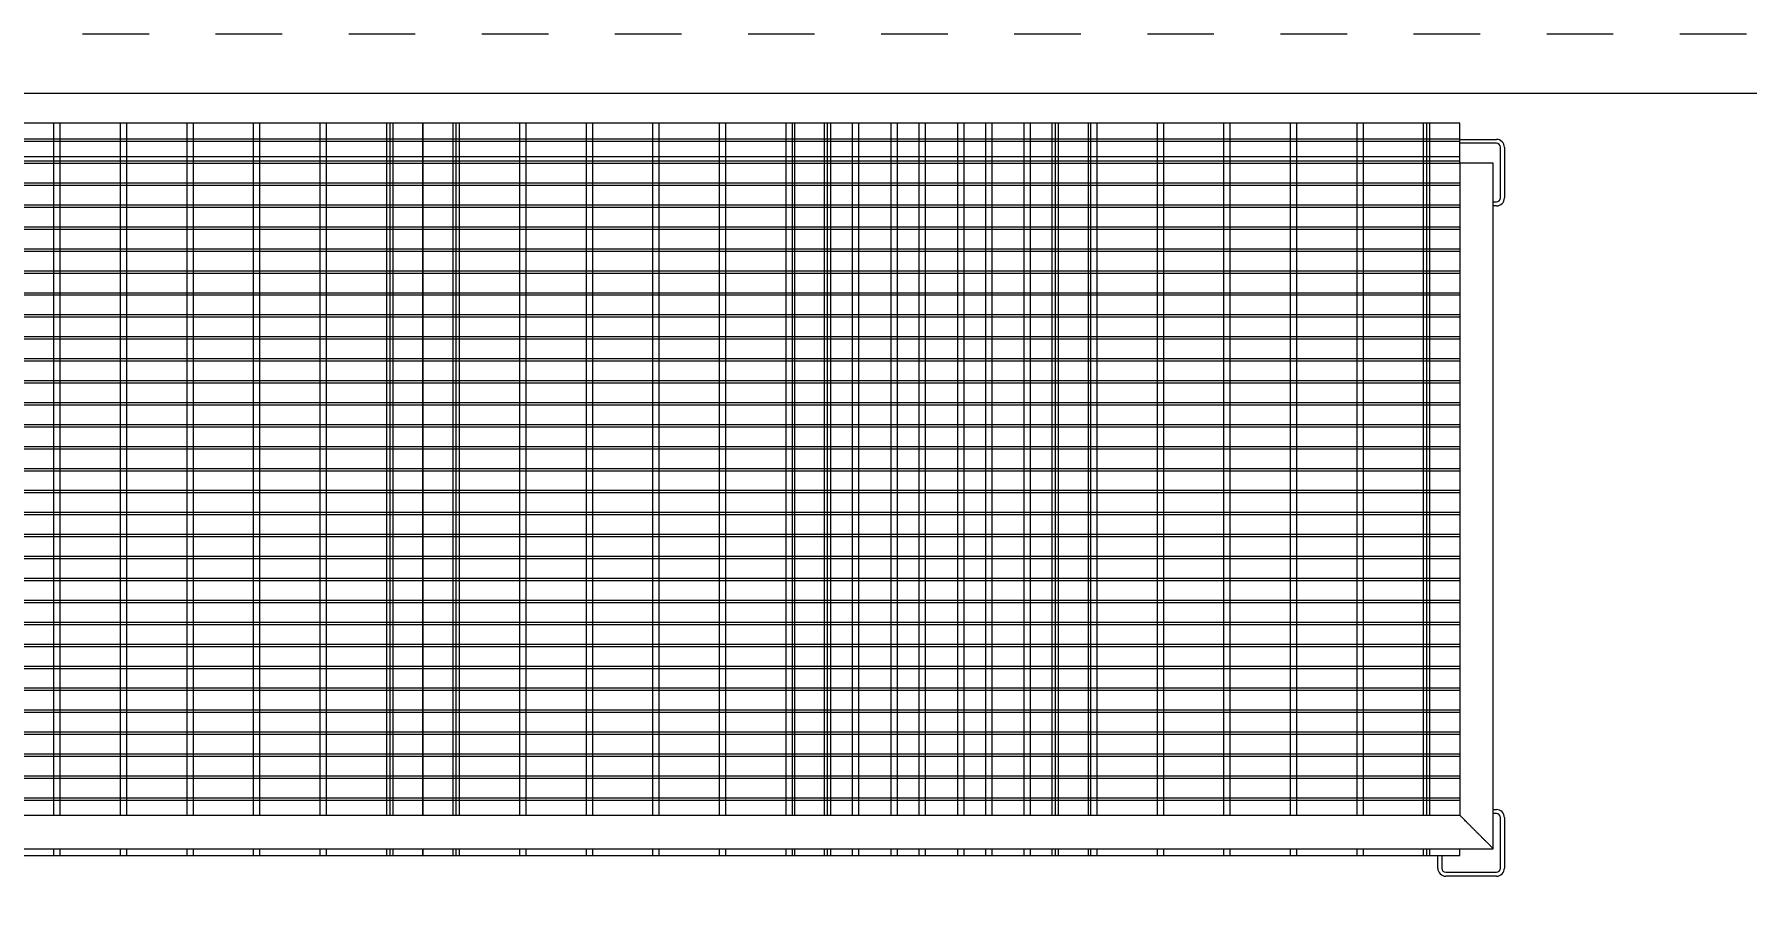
# Model space of a CAD drawing. Header units: metres. Extents: x 118 to 451, y -76 to 55.
# Drawn here: x 311.963 to 314.536, y -28.253 to -26.936 of the extents above; entities that cross this region are included whole.
import ezdxf

# ---------------------------------------------------------------- set-up
doc = ezdxf.new("R2010")
doc.units = ezdxf.units.M
doc.linetypes.add('Grid Line', pattern=[0.022225, 0.0127, -0.003175, 0.003175, -0.003175])
for name, color, linetype, lineweight in [('A-ANNO-DIMS', 7, 'Continuous', 9), ('A-ANNO-DIMS-100', 7, 'Continuous', 9), ('A-DETL-MBND', 7, 'Continuous', 9), ('A-FLOR-HRAL', 7, 'Continuous', 9), ('S-GRID', 7, 'Continuous', 9)]:
    doc.layers.add(name, color=color, linetype=linetype, lineweight=lineweight)
doc.styles.add('Tahoma', font='tahoma.ttf', dxfattribs={"height": 0.2})
doc.dimstyles.new('R_Tahoma_2_0', dxfattribs={"dimscale": 0.3048, "dimtxt": 0.208804, "dimasz": 0.984252, "dimexe": 0.787402, "dimexo": 0.492126, "dimgap": 0.328084, "dimtad": 1, "dimrnd": 0.01, "dimzin": 0, "dimdsep": 46, "dimtxsty": 'Tahoma', "dimblk1": 'OBLIQUE', "dimblk2": 'OBLIQUE', "dimsah": 1, "dimcen": 0.09, "dimdle": 0.787402, "dimazin": 2, "dimtfac": 1, "dimtdec": 4, "dimtix": 1, "dimtmove": 0, "dimatfit": 3, "dimfxl": 1, "dimtvp": 1, "dimtolj": 1, "dimtzin": 0, "dimarcsym": 2})

# ---------------------------------------------------------------- blocks, each defined once
blk = doc.blocks.new('Grating Peldaño - 1100 x 1000-V40-Nivel Top-EC')
at = {"layer": 'A-DETL-MBND'}
for p, q in [((-0.55, 0.5), (-0.55, -0.5)), ((-0.54, 0.5), (-0.55, 0.5)), ((-0.54, 0.5), (-0.55, 0.5)), ((-0.55, 0.5), (-0.55, 0.45)), ((0.55, 0.5), (-0.49, 0.5)), ((-0.467, 0.5), (-0.467, -0.5)), ((-0.464, 0.5), (-0.467, 0.5)), ((-0.464, -0.5), (-0.464, 0.5)), ((-0.434, 0.5), (-0.434, -0.5)), ((-0.431, 0.5), (-0.434, 0.5)), ((-0.431, -0.5), (-0.431, 0.5)), ((-0.401, 0.5), (-0.401, -0.5)), ((-0.398, 0.5), (-0.401, 0.5)), ((-0.398, -0.5), (-0.398, 0.5)), ((-0.368, 0.5), (-0.368, -0.5)), ((-0.365, 0.5), (-0.368, 0.5)), ((-0.365, -0.5), (-0.365, 0.5)), ((-0.335, 0.5), (-0.335, -0.5)), ((-0.332, 0.5), (-0.335, 0.5)), ((-0.332, -0.5), (-0.332, 0.5)), ((-0.302, 0.5), (-0.302, -0.5)), ((-0.299, 0.5), (-0.302, 0.5)), ((-0.299, -0.5), (-0.299, 0.5)), ((-0.269, 0.5), (-0.269, -0.5)), ((-0.266, 0.5), (-0.269, 0.5)), ((-0.266, -0.5), (-0.266, 0.5)), ((-0.236, 0.5), (-0.236, -0.5)), ((-0.233, 0.5), (-0.236, 0.5)), ((-0.233, -0.5), (-0.233, 0.5)), ((-0.203, 0.5), (-0.203, -0.5)), ((-0.2, 0.5), (-0.203, 0.5)), ((-0.2, -0.5), (-0.2, 0.5)), ((-0.17, 0.5), (-0.17, -0.5)), ((-0.167, 0.5), (-0.17, 0.5)), ((-0.167, -0.5), (-0.167, 0.5)), ((-0.137, 0.5), (-0.137, -0.5)), ((-0.134, 0.5), (-0.137, 0.5)), ((-0.134, -0.5), (-0.134, 0.5)), ((-0.104, 0.5), (-0.104, -0.5)), ((-0.101, 0.5), (-0.104, 0.5)), ((-0.101, -0.5), (-0.101, 0.5)), ((-0.071, 0.5), (-0.071, -0.5)), ((-0.068, 0.5), (-0.071, 0.5)), ((-0.068, -0.5), (-0.068, 0.5)), ((-0.038, 0.5), (-0.038, -0.5)), ((-0.035, 0.5), (-0.038, 0.5)), ((-0.035, -0.5), (-0.035, 0.5)), ((-0.005, 0.5), (-0.005, -0.5)), ((-0.002, 0.5), (-0.005, 0.5)), ((-0.002, -0.5), (-0.002, 0.5)), ((0.028, 0.5), (0.028, -0.5)), ((0.031, 0.5), (0.028, 0.5)), ((0.031, -0.5), (0.031, 0.5)), ((0.061, 0.5), (0.061, -0.5)), ((0.064, 0.5), (0.061, 0.5)), ((0.064, -0.5), (0.064, 0.5)), ((0.094, 0.5), (0.094, -0.5)), ((0.097, 0.5), (0.094, 0.5)), ((0.097, -0.5), (0.097, 0.5)), ((0.127, 0.5), (0.127, -0.5)), ((0.13, 0.5), (0.127, 0.5)), ((0.13, -0.5), (0.13, 0.5)), ((0.16, 0.5), (0.16, -0.5)), ((0.163, 0.5), (0.16, 0.5)), ((0.163, -0.5), (0.163, 0.5)), ((0.193, 0.5), (0.193, -0.5)), ((0.196, 0.5), (0.193, 0.5)), ((0.196, -0.5), (0.196, 0.5)), ((0.226, 0.5), (0.226, -0.5)), ((0.229, 0.5), (0.226, 0.5)), ((0.229, -0.5), (0.229, 0.5)), ((0.259, 0.5), (0.259, -0.5)), ((0.262, 0.5), (0.259, 0.5)), ((0.262, -0.5), (0.262, 0.5)), ((0.292, 0.5), (0.292, -0.5)), ((0.295, 0.5), (0.292, 0.5)), ((0.295, -0.5), (0.295, 0.5)), ((0.325, 0.5), (0.325, -0.5)), ((0.328, 0.5), (0.325, 0.5)), ((0.328, -0.5), (0.328, 0.5)), ((0.358, 0.5), (0.358, -0.5)), ((0.361, 0.5), (0.358, 0.5)), ((0.361, -0.5), (0.361, 0.5)), ((0.391, 0.5), (0.391, -0.5)), ((0.394, 0.5), (0.391, 0.5)), ((0.394, -0.5), (0.394, 0.5)), ((0.424, 0.5), (0.424, -0.5)), ((0.427, 0.5), (0.424, 0.5)), ((0.427, -0.5), (0.427, 0.5)), ((0.457, 0.5), (0.457, -0.5)), ((0.46, 0.5), (0.457, 0.5)), ((0.46, -0.5), (0.46, 0.5)), ((0.49, 0.5), (0.49, -0.5)), ((0.493, 0.5), (0.49, 0.5)), ((0.493, -0.5), (0.493, 0.5)), ((0.5, 0.5), (0.5, -0.5)), ((0.55, 0.5), (0.5, 0.5)), ((0.523, 0.5), (0.523, -0.5)), ((0.526, 0.5), (0.523, 0.5)), ((0.526, -0.5), (0.526, 0.5)), ((0.55, -0.5), (0.55, 0.5)), ((0.55, 0.45), (0.55, 0.5)), ((-0.54, 0.455), (-0.55, 0.455)), ((-0.55, 0.45), (-0.54, 0.45)), ((-0.55, 0.445), (-0.54, 0.445)), ((0.55, 0.455), (-0.49, 0.455)), ((-0.49, 0.45), (0.55, 0.45)), ((-0.49, 0.445), (0.55, 0.445)), ((-0.54, 0.355), (-0.55, 0.355)), ((-0.55, 0.345), (-0.54, 0.345)), ((0.55, 0.355), (-0.49, 0.355)), ((-0.49, 0.345), (0.55, 0.345)), ((-0.54, 0.255), (-0.55, 0.255)), ((-0.55, 0.245), (-0.54, 0.245)), ((0.55, 0.255), (-0.49, 0.255)), ((-0.49, 0.245), (0.55, 0.245)), ((-0.54, 0.155), (-0.55, 0.155)), ((0.55, 0.155), (-0.49, 0.155)), ((-0.55, 0.145), (-0.54, 0.145)), ((-0.49, 0.145), (0.55, 0.145)), ((-0.54, 0.055), (-0.55, 0.055)), ((0.55, 0.055), (-0.49, 0.055)), ((-0.55, 0.045), (-0.54, 0.045)), ((-0.49, 0.045), (0.55, 0.045)), ((-0.54, -0.045), (-0.55, -0.045)), ((0.55, -0.045), (-0.49, -0.045)), ((-0.55, -0.055), (-0.54, -0.055)), ((-0.49, -0.055), (0.55, -0.055)), ((-0.54, -0.145), (-0.55, -0.145)), ((0.55, -0.145), (-0.49, -0.145)), ((-0.55, -0.155), (-0.54, -0.155)), ((-0.49, -0.155), (0.55, -0.155)), ((-0.54, -0.245), (-0.55, -0.245)), ((-0.55, -0.255), (-0.54, -0.255)), ((0.55, -0.245), (-0.49, -0.245)), ((-0.49, -0.255), (0.55, -0.255)), ((-0.54, -0.345), (-0.55, -0.345)), ((-0.55, -0.355), (-0.54, -0.355)), ((0.55, -0.345), (-0.49, -0.345)), ((-0.49, -0.355), (0.55, -0.355)), ((-0.54, -0.445), (-0.55, -0.445)), ((-0.54, -0.45), (-0.55, -0.45)), ((-0.55, -0.45), (-0.55, -0.5)), ((-0.55, -0.455), (-0.54, -0.455)), ((0.55, -0.445), (-0.49, -0.445)), ((0.55, -0.45), (-0.49, -0.45)), ((-0.49, -0.455), (0.55, -0.455)), ((0.55, -0.5), (0.55, -0.45)), ((-0.55, -0.5), (-0.54, -0.5)), ((-0.55, -0.5), (-0.54, -0.5)), ((-0.49, -0.5), (0.55, -0.5)), ((-0.467, -0.5), (-0.464, -0.5)), ((-0.434, -0.5), (-0.431, -0.5)), ((-0.401, -0.5), (-0.398, -0.5)), ((-0.368, -0.5), (-0.365, -0.5)), ((-0.335, -0.5), (-0.332, -0.5)), ((-0.302, -0.5), (-0.299, -0.5)), ((-0.269, -0.5), (-0.266, -0.5)), ((-0.236, -0.5), (-0.233, -0.5)), ((-0.203, -0.5), (-0.2, -0.5)), ((-0.17, -0.5), (-0.167, -0.5)), ((-0.137, -0.5), (-0.134, -0.5)), ((-0.104, -0.5), (-0.101, -0.5)), ((-0.071, -0.5), (-0.068, -0.5)), ((-0.038, -0.5), (-0.035, -0.5)), ((-0.005, -0.5), (-0.002, -0.5)), ((0.028, -0.5), (0.031, -0.5)), ((0.061, -0.5), (0.064, -0.5)), ((0.094, -0.5), (0.097, -0.5)), ((0.127, -0.5), (0.13, -0.5)), ((0.16, -0.5), (0.163, -0.5)), ((0.193, -0.5), (0.196, -0.5)), ((0.226, -0.5), (0.229, -0.5)), ((0.259, -0.5), (0.262, -0.5)), ((0.292, -0.5), (0.295, -0.5)), ((0.325, -0.5), (0.328, -0.5)), ((0.358, -0.5), (0.361, -0.5)), ((0.391, -0.5), (0.394, -0.5)), ((0.424, -0.5), (0.427, -0.5)), ((0.457, -0.5), (0.46, -0.5)), ((0.49, -0.5), (0.493, -0.5)), ((0.5, -0.5), (0.55, -0.5)), ((0.523, -0.5), (0.526, -0.5))]:
    blk.add_line(p, q, dxfattribs=at)
blk = doc.blocks.new('Grating Peldaño - 1100 x 1000-V41-Nivel Top-EC')
at = {"layer": 'A-DETL-MBND'}
for p, q in [((-0.55, 0.5), (-0.55, -0.5)), ((-0.54, 0.5), (-0.55, 0.5)), ((-0.54, 0.5), (-0.55, 0.5)), ((-0.55, 0.5), (-0.55, 0.45)), ((0.55, 0.5), (-0.4902, 0.5)), ((-0.467, 0.5), (-0.467, -0.5)), ((-0.464, 0.5), (-0.467, 0.5)), ((-0.464, -0.5), (-0.464, 0.5)), ((-0.434, 0.5), (-0.434, -0.5)), ((-0.431, 0.5), (-0.434, 0.5)), ((-0.431, -0.5), (-0.431, 0.5)), ((-0.401, 0.5), (-0.401, -0.5)), ((-0.398, 0.5), (-0.401, 0.5)), ((-0.398, -0.5), (-0.398, 0.5)), ((-0.368, 0.5), (-0.368, -0.5)), ((-0.365, 0.5), (-0.368, 0.5)), ((-0.365, -0.5), (-0.365, 0.5)), ((-0.335, 0.5), (-0.335, -0.5)), ((-0.332, 0.5), (-0.335, 0.5)), ((-0.332, -0.5), (-0.332, 0.5)), ((-0.302, 0.5), (-0.302, -0.5)), ((-0.299, 0.5), (-0.302, 0.5)), ((-0.299, -0.5), (-0.299, 0.5)), ((-0.269, 0.5), (-0.269, -0.5)), ((-0.266, 0.5), (-0.269, 0.5)), ((-0.266, -0.5), (-0.266, 0.5)), ((-0.236, 0.5), (-0.236, -0.5)), ((-0.233, 0.5), (-0.236, 0.5)), ((-0.233, -0.5), (-0.233, 0.5)), ((-0.203, 0.5), (-0.203, -0.5)), ((-0.2, 0.5), (-0.203, 0.5)), ((-0.2, -0.5), (-0.2, 0.5)), ((-0.17, 0.5), (-0.17, -0.5)), ((-0.167, 0.5), (-0.17, 0.5)), ((-0.167, -0.5), (-0.167, 0.5)), ((-0.137, 0.5), (-0.137, -0.5)), ((-0.134, 0.5), (-0.137, 0.5)), ((-0.134, -0.5), (-0.134, 0.5)), ((-0.104, 0.5), (-0.104, -0.5)), ((-0.101, 0.5), (-0.104, 0.5)), ((-0.101, -0.5), (-0.101, 0.5)), ((-0.071, 0.5), (-0.071, -0.5)), ((-0.068, 0.5), (-0.071, 0.5)), ((-0.068, -0.5), (-0.068, 0.5)), ((-0.038, 0.5), (-0.038, -0.5)), ((-0.035, 0.5), (-0.038, 0.5)), ((-0.035, -0.5), (-0.035, 0.5)), ((-0.005, 0.5), (-0.005, -0.5)), ((-0.002, 0.5), (-0.005, 0.5)), ((-0.002, -0.5), (-0.002, 0.5)), ((0.028, 0.5), (0.028, -0.5)), ((0.031, 0.5), (0.028, 0.5)), ((0.031, -0.5), (0.031, 0.5)), ((0.061, 0.5), (0.061, -0.5)), ((0.064, 0.5), (0.061, 0.5)), ((0.064, -0.5), (0.064, 0.5)), ((0.094, 0.5), (0.094, -0.5)), ((0.097, 0.5), (0.094, 0.5)), ((0.097, -0.5), (0.097, 0.5)), ((0.127, 0.5), (0.127, -0.5)), ((0.13, 0.5), (0.127, 0.5)), ((0.13, -0.5), (0.13, 0.5)), ((0.16, 0.5), (0.16, -0.5)), ((0.163, 0.5), (0.16, 0.5)), ((0.163, -0.5), (0.163, 0.5)), ((0.193, 0.5), (0.193, -0.5)), ((0.196, 0.5), (0.193, 0.5)), ((0.196, -0.5), (0.196, 0.5)), ((0.226, 0.5), (0.226, -0.5)), ((0.229, 0.5), (0.226, 0.5)), ((0.229, -0.5), (0.229, 0.5)), ((0.259, 0.5), (0.259, -0.5)), ((0.262, 0.5), (0.259, 0.5)), ((0.262, -0.5), (0.262, 0.5)), ((0.292, 0.5), (0.292, -0.5)), ((0.295, 0.5), (0.292, 0.5)), ((0.295, -0.5), (0.295, 0.5)), ((0.325, 0.5), (0.325, -0.5)), ((0.328, 0.5), (0.325, 0.5)), ((0.328, -0.5), (0.328, 0.5)), ((0.358, 0.5), (0.358, -0.5)), ((0.361, 0.5), (0.358, 0.5)), ((0.361, -0.5), (0.361, 0.5)), ((0.391, 0.5), (0.391, -0.5)), ((0.394, 0.5), (0.391, 0.5)), ((0.394, -0.5), (0.394, 0.5)), ((0.424, 0.5), (0.424, -0.5)), ((0.427, 0.5), (0.424, 0.5)), ((0.427, -0.5), (0.427, 0.5)), ((0.457, 0.5), (0.457, -0.5)), ((0.46, 0.5), (0.457, 0.5)), ((0.46, -0.5), (0.46, 0.5)), ((0.49, 0.5), (0.49, -0.5)), ((0.493, 0.5), (0.49, 0.5)), ((0.493, -0.5), (0.493, 0.5)), ((0.5, 0.5), (0.5, -0.5)), ((0.55, 0.5), (0.5, 0.5)), ((0.523, 0.5), (0.523, -0.5)), ((0.526, 0.5), (0.523, 0.5)), ((0.526, -0.5), (0.526, 0.5)), ((0.55, -0.5), (0.55, 0.5)), ((0.55, 0.45), (0.55, 0.5)), ((-0.54, 0.455), (-0.55, 0.455)), ((-0.55, 0.45), (-0.54, 0.45)), ((-0.55, 0.445), (-0.54, 0.445)), ((0.55, 0.455), (-0.4902, 0.455)), ((-0.4902, 0.45), (0.55, 0.45)), ((-0.4902, 0.445), (0.55, 0.445)), ((-0.54, 0.355), (-0.55, 0.355)), ((-0.55, 0.345), (-0.54, 0.345)), ((0.55, 0.355), (-0.4901, 0.355)), ((-0.4901, 0.345), (0.55, 0.345)), ((-0.54, 0.255), (-0.55, 0.255)), ((-0.55, 0.245), (-0.54, 0.245)), ((0.55, 0.255), (-0.4901, 0.255)), ((-0.4901, 0.245), (0.55, 0.245)), ((-0.54, 0.155), (-0.55, 0.155)), ((0.55, 0.155), (-0.4901, 0.155)), ((-0.55, 0.145), (-0.54, 0.145)), ((-0.4901, 0.145), (0.55, 0.145)), ((-0.54, 0.055), (-0.55, 0.055)), ((0.55, 0.055), (-0.4901, 0.055)), ((-0.55, 0.045), (-0.54, 0.045)), ((-0.4901, 0.045), (0.55, 0.045)), ((-0.54, -0.045), (-0.55, -0.045)), ((0.55, -0.045), (-0.4901, -0.045)), ((-0.55, -0.055), (-0.54, -0.055)), ((-0.4901, -0.055), (0.55, -0.055)), ((-0.54, -0.145), (-0.55, -0.145)), ((0.55, -0.145), (-0.4901, -0.145)), ((-0.55, -0.155), (-0.54, -0.155)), ((-0.4901, -0.155), (0.55, -0.155)), ((-0.54, -0.245), (-0.55, -0.245)), ((-0.55, -0.255), (-0.54, -0.255)), ((0.55, -0.245), (-0.49, -0.245)), ((-0.49, -0.255), (0.55, -0.255)), ((-0.54, -0.345), (-0.55, -0.345)), ((-0.55, -0.355), (-0.54, -0.355)), ((0.55, -0.345), (-0.49, -0.345)), ((-0.49, -0.355), (0.55, -0.355)), ((-0.54, -0.445), (-0.55, -0.445)), ((-0.54, -0.45), (-0.55, -0.45)), ((-0.55, -0.45), (-0.55, -0.5)), ((-0.55, -0.455), (-0.54, -0.455)), ((0.55, -0.445), (-0.49, -0.445)), ((0.55, -0.45), (-0.49, -0.45)), ((-0.49, -0.455), (0.55, -0.455)), ((0.55, -0.5), (0.55, -0.45)), ((-0.55, -0.5), (-0.54, -0.5)), ((-0.55, -0.5), (-0.54, -0.5)), ((0.49, -0.5), (0.493, -0.5)), ((0.49, -0.5), (0.55, -0.5)), ((0.5, -0.5), (0.55, -0.5)), ((0.523, -0.5), (0.526, -0.5))]:
    blk.add_line(p, q, dxfattribs=at)
blk = doc.blocks.new('Grating Peldaño - 1100 x 1000-V42-Nivel Top-EC')
at = {"layer": 'A-DETL-MBND'}
for p, q in [((-0.54, 0.5), (-0.55, 0.5)), ((-0.55, 0.5), (-0.55, -0.5)), ((-0.54, 0.5), (-0.55, 0.5)), ((-0.55, 0.5), (-0.55, 0.45)), ((0.55, 0.5), (-0.49, 0.5)), ((-0.464, 0.5), (-0.467, 0.5)), ((-0.467, 0.5), (-0.467, -0.5)), ((-0.464, -0.5), (-0.464, 0.5)), ((-0.431, 0.5), (-0.434, 0.5)), ((-0.434, 0.5), (-0.434, -0.5)), ((-0.431, -0.5), (-0.431, 0.5)), ((-0.398, 0.5), (-0.401, 0.5)), ((-0.401, 0.5), (-0.401, -0.5)), ((-0.398, -0.5), (-0.398, 0.5)), ((-0.365, 0.5), (-0.368, 0.5)), ((-0.368, 0.5), (-0.368, -0.5)), ((-0.365, -0.5), (-0.365, 0.5)), ((-0.332, 0.5), (-0.335, 0.5)), ((-0.335, 0.5), (-0.335, -0.5)), ((-0.332, -0.5), (-0.332, 0.5)), ((-0.299, 0.5), (-0.302, 0.5)), ((-0.302, 0.5), (-0.302, -0.5)), ((-0.299, -0.5), (-0.299, 0.5)), ((-0.266, 0.5), (-0.269, 0.5)), ((-0.269, 0.5), (-0.269, -0.5)), ((-0.266, -0.5), (-0.266, 0.5)), ((-0.233, 0.5), (-0.236, 0.5)), ((-0.236, 0.5), (-0.236, -0.5)), ((-0.233, -0.5), (-0.233, 0.5)), ((-0.2, 0.5), (-0.203, 0.5)), ((-0.203, 0.5), (-0.203, -0.5)), ((-0.2, -0.5), (-0.2, 0.5)), ((-0.167, 0.5), (-0.17, 0.5)), ((-0.17, 0.5), (-0.17, -0.5)), ((-0.167, -0.5), (-0.167, 0.5)), ((-0.134, 0.5), (-0.137, 0.5)), ((-0.137, 0.5), (-0.137, -0.5)), ((-0.134, -0.5), (-0.134, 0.5)), ((-0.101, 0.5), (-0.104, 0.5)), ((-0.104, 0.5), (-0.104, -0.5)), ((-0.101, -0.5), (-0.101, 0.5)), ((-0.068, 0.5), (-0.071, 0.5)), ((-0.071, 0.5), (-0.071, -0.5)), ((-0.068, -0.5), (-0.068, 0.5)), ((-0.035, 0.5), (-0.038, 0.5)), ((-0.038, 0.5), (-0.038, -0.5)), ((-0.035, -0.5), (-0.035, 0.5)), ((-0.002, 0.5), (-0.005, 0.5)), ((-0.005, 0.5), (-0.005, -0.5)), ((-0.002, -0.5), (-0.002, 0.5)), ((0.031, 0.5), (0.028, 0.5)), ((0.028, 0.5), (0.028, -0.5)), ((0.031, -0.5), (0.031, 0.5)), ((0.064, 0.5), (0.061, 0.5)), ((0.061, 0.5), (0.061, -0.5)), ((0.064, -0.5), (0.064, 0.5)), ((0.097, 0.5), (0.094, 0.5)), ((0.094, 0.5), (0.094, -0.5)), ((0.097, -0.5), (0.097, 0.5)), ((0.13, 0.5), (0.127, 0.5)), ((0.127, 0.5), (0.127, -0.5)), ((0.13, -0.5), (0.13, 0.5)), ((0.163, 0.5), (0.16, 0.5)), ((0.16, 0.5), (0.16, -0.5)), ((0.163, -0.5), (0.163, 0.5)), ((0.196, 0.5), (0.193, 0.5)), ((0.193, 0.5), (0.193, -0.5)), ((0.196, -0.5), (0.196, 0.5)), ((0.229, 0.5), (0.226, 0.5)), ((0.226, 0.5), (0.226, -0.5)), ((0.229, -0.5), (0.229, 0.5)), ((0.262, 0.5), (0.259, 0.5)), ((0.259, 0.5), (0.259, -0.5)), ((0.262, -0.5), (0.262, 0.5)), ((0.295, 0.5), (0.292, 0.5)), ((0.292, 0.5), (0.292, -0.5)), ((0.295, -0.5), (0.295, 0.5)), ((0.328, 0.5), (0.325, 0.5)), ((0.325, 0.5), (0.325, -0.5)), ((0.328, -0.5), (0.328, 0.5)), ((0.361, 0.5), (0.358, 0.5)), ((0.358, 0.5), (0.358, -0.5)), ((0.361, -0.5), (0.361, 0.5)), ((0.394, 0.5), (0.391, 0.5)), ((0.391, 0.5), (0.391, -0.5)), ((0.394, -0.5), (0.394, 0.5)), ((0.427, 0.5), (0.424, 0.5)), ((0.424, 0.5), (0.424, -0.5)), ((0.427, -0.5), (0.427, 0.5)), ((0.46, 0.5), (0.457, 0.5)), ((0.457, 0.5), (0.457, -0.5)), ((0.46, -0.5), (0.46, 0.5)), ((0.493, 0.5), (0.49, 0.5)), ((0.49, 0.5), (0.49, -0.5)), ((0.493, -0.5), (0.493, 0.5)), ((0.55, 0.5), (0.5, 0.5)), ((0.5, 0.5), (0.5, -0.5)), ((0.526, 0.5), (0.523, 0.5)), ((0.523, 0.5), (0.523, -0.5)), ((0.526, -0.5), (0.526, 0.5)), ((0.55, -0.5), (0.55, 0.5)), ((0.55, 0.45), (0.55, 0.5)), ((-0.54, 0.455), (-0.55, 0.455)), ((-0.55, 0.45), (-0.54, 0.45)), ((-0.55, 0.445), (-0.54, 0.445)), ((0.55, 0.455), (-0.49, 0.455)), ((-0.49, 0.45), (0.55, 0.45)), ((-0.49, 0.445), (0.55, 0.445)), ((-0.54, 0.355), (-0.55, 0.355)), ((-0.55, 0.345), (-0.54, 0.345)), ((0.55, 0.355), (-0.49, 0.355)), ((-0.49, 0.345), (0.55, 0.345)), ((-0.54, 0.255), (-0.55, 0.255)), ((-0.55, 0.245), (-0.54, 0.245)), ((0.55, 0.255), (-0.4902, 0.255)), ((-0.4902, 0.245), (0.55, 0.245)), ((-0.54, 0.155), (-0.55, 0.155)), ((0.55, 0.155), (-0.4902, 0.155)), ((-0.55, 0.145), (-0.54, 0.145)), ((-0.4902, 0.145), (0.55, 0.145)), ((-0.54, 0.055), (-0.55, 0.055)), ((0.55, 0.055), (-0.4902, 0.055)), ((-0.55, 0.045), (-0.54, 0.045)), ((-0.4902, 0.045), (0.55, 0.045)), ((-0.54, -0.045), (-0.55, -0.045)), ((0.55, -0.045), (-0.4902, -0.045)), ((-0.55, -0.055), (-0.54, -0.055)), ((-0.4902, -0.055), (0.55, -0.055)), ((-0.54, -0.145), (-0.55, -0.145)), ((0.55, -0.145), (-0.4902, -0.145)), ((-0.55, -0.155), (-0.54, -0.155)), ((-0.4902, -0.155), (0.55, -0.155)), ((-0.54, -0.245), (-0.55, -0.245)), ((-0.55, -0.255), (-0.54, -0.255)), ((0.55, -0.245), (-0.4901, -0.245)), ((-0.4901, -0.255), (0.55, -0.255)), ((-0.54, -0.345), (-0.55, -0.345)), ((-0.55, -0.355), (-0.54, -0.355)), ((0.55, -0.345), (-0.4901, -0.345)), ((-0.4901, -0.355), (0.55, -0.355)), ((-0.54, -0.445), (-0.55, -0.445)), ((-0.54, -0.45), (-0.55, -0.45)), ((-0.55, -0.45), (-0.55, -0.5)), ((-0.55, -0.455), (-0.54, -0.455)), ((0.55, -0.445), (-0.4901, -0.445)), ((0.55, -0.45), (-0.4901, -0.45)), ((-0.4901, -0.455), (0.55, -0.455)), ((0.55, -0.5), (0.55, -0.45)), ((-0.55, -0.5), (-0.54, -0.5)), ((-0.55, -0.5), (-0.54, -0.5)), ((-0.4901, -0.5), (0.55, -0.5)), ((-0.467, -0.5), (-0.464, -0.5)), ((-0.434, -0.5), (-0.431, -0.5)), ((-0.401, -0.5), (-0.398, -0.5)), ((-0.368, -0.5), (-0.365, -0.5)), ((-0.335, -0.5), (-0.332, -0.5)), ((-0.302, -0.5), (-0.299, -0.5)), ((-0.269, -0.5), (-0.266, -0.5)), ((-0.236, -0.5), (-0.233, -0.5)), ((-0.203, -0.5), (-0.2, -0.5)), ((-0.17, -0.5), (-0.167, -0.5)), ((-0.137, -0.5), (-0.134, -0.5)), ((-0.104, -0.5), (-0.101, -0.5)), ((-0.071, -0.5), (-0.068, -0.5)), ((-0.038, -0.5), (-0.035, -0.5)), ((-0.005, -0.5), (-0.002, -0.5)), ((0.028, -0.5), (0.031, -0.5)), ((0.061, -0.5), (0.064, -0.5)), ((0.094, -0.5), (0.097, -0.5)), ((0.127, -0.5), (0.13, -0.5)), ((0.16, -0.5), (0.163, -0.5)), ((0.193, -0.5), (0.196, -0.5)), ((0.226, -0.5), (0.229, -0.5)), ((0.259, -0.5), (0.262, -0.5)), ((0.292, -0.5), (0.295, -0.5)), ((0.325, -0.5), (0.328, -0.5)), ((0.358, -0.5), (0.361, -0.5)), ((0.391, -0.5), (0.394, -0.5)), ((0.424, -0.5), (0.427, -0.5)), ((0.457, -0.5), (0.46, -0.5)), ((0.49, -0.5), (0.493, -0.5)), ((0.5, -0.5), (0.55, -0.5)), ((0.523, -0.5), (0.526, -0.5))]:
    blk.add_line(p, q, dxfattribs=at)
blk = doc.blocks.new('Railing - Railing-1776462-Nivel Top-EC')
at = {"layer": 'A-FLOR-HRAL'}
for p, q in [((37.7881, -13.3934), (37.7421, -13.413)), ((38.1918, -14.341), (37.7881, -13.3934)), ((37.7421, -13.413), (38.1262, -14.3146)), ((38.1262, -14.3146), (33.6005, -16.2421)), ((33.6201, -16.2882), (38.1918, -14.341))]:
    blk.add_line(p, q, dxfattribs=at)
blk.add_open_spline([(38.1918, -14.341), (38.1917, -14.341), (38.1912, -14.3408), (38.1893, -14.34), (38.1874, -14.3393), (38.1854, -14.3385), (38.1836, -14.3377), (38.1817, -14.3369), (38.1795, -14.3361), (38.1772, -14.3351), (38.1754, -14.3344), (38.1735, -14.3337), (38.1715, -14.3329), (38.1695, -14.332), (38.1675, -14.3312), (38.1654, -14.3304), (38.1632, -14.3295), (38.1611, -14.3287), (38.159, -14.3278), (38.1568, -14.3269), (38.1547, -14.3261), (38.1525, -14.3252), (38.1505, -14.3244), (38.1484, -14.3236), (38.1464, -14.3227), (38.1444, -14.3219), (38.1425, -14.3212), (38.1407, -14.3205), (38.1384, -14.3195), (38.1362, -14.3186), (38.1343, -14.3179), (38.1325, -14.3171), (38.1305, -14.3163), (38.1286, -14.3156), (38.1267, -14.3148), (38.1262, -14.3146), (38.1262, -14.3146)], degree=3, knots=[-1, -1, -1, -1, -0.916667, -0.875, -0.833333, -0.791667, -0.770833, -0.75, -0.708333, -0.6875, -0.666667, -0.645833, -0.625, -0.604167, -0.583333, -0.5625, -0.541667, -0.520833, -0.5, -0.479167, -0.458333, -0.4375, -0.416667, -0.395833, -0.375, -0.354167, -0.333333, -0.3125, -0.291667, -0.25, -0.229167, -0.208333, -0.166667, -0.125, -0.083333, 0, 0, 0, 0], dxfattribs=at)
blk = doc.blocks.new('FCA_N_Columna de acero - 100x100mm-V59-Nivel Top-EC')
at = {"layer": 'A-DETL-MBND'}
for p, q in [((0.0332, 0.05), (0.038, 0.05)), ((0.038, 0.044), (0.0332, 0.044)), ((0.044, -0.038), (0.044, 0.038)), ((0.05, 0.038), (0.05, -0.038)), ((-0.05, -0.038), (-0.05, -0.0186)), ((-0.044, -0.0186), (-0.044, -0.038)), ((-0.038, -0.044), (0.038, -0.044)), ((0.038, -0.05), (-0.038, -0.05))]:
    blk.add_line(p, q, dxfattribs=at)
for centre, radius, start, end in [((0.038, 0.038), 0.012, 360, 90), ((0.038, 0.038), 0.006, 360, 90), ((-0.038, -0.038), 0.012, 180, 270), ((-0.038, -0.038), 0.006, 180, 270), ((0.038, -0.038), 0.012, 270, 360), ((0.038, -0.038), 0.006, 270, 360)]:
    blk.add_arc(centre, radius, start, end, dxfattribs=at)
blk = doc.blocks.new('FCA_N_Columna de acero - 100x100mm-V60-Nivel Top-EC')
at = {"layer": 'A-DETL-MBND'}
for p, q in [((-0.0168, 0.05), (0.038, 0.05)), ((0.038, 0.044), (-0.0168, 0.044)), ((0.044, -0.038), (0.044, 0.038)), ((0.05, 0.038), (0.05, -0.038)), ((0.0332, -0.044), (0.038, -0.044)), ((0.038, -0.05), (0.0332, -0.05))]:
    blk.add_line(p, q, dxfattribs=at)
for centre, radius, start, end in [((0.038, 0.038), 0.012, 360, 90), ((0.038, 0.038), 0.006, 360, 90), ((0.038, -0.038), 0.012, 270, 360), ((0.038, -0.038), 0.006, 270, 360)]:
    blk.add_arc(centre, radius, start, end, dxfattribs=at)
blk = doc.blocks.new('DIMBLOCK43-Nivel Top-EC')
at = {"layer": 'A-ANNO-DIMS-100'}
for p, q in [((314.1053, -31.1858), (314.1053, -28.3198)), ((309.1678, -31.1858), (309.1678, -31.1237)), ((309.1678, -31.1858), (314.3453, -31.1858)), ((309.1678, -31.1858), (309.1678, -31.4258)), ((314.1053, -31.1858), (314.1053, -31.4258))]:
    blk.add_line(p, q, dxfattribs=at)
at = {"layer": 'A-ANNO-DIMS-100', "lineweight": 35}
for p, q in [((309.1678, -31.1858), (309.3178, -31.0358)), ((314.1053, -31.1858), (314.2553, -31.0358)), ((309.1678, -31.1858), (309.0178, -31.3358)), ((314.1053, -31.1858), (313.9553, -31.3358))]:
    blk.add_line(p, q, dxfattribs=at)
at = {"layer": 'A-ANNO-DIMS-100', "color": 0, "insert": (311.3714, -30.8295), "char_height": 0.2, "width": 0.636356, "attachment_point": 1, "line_spacing_factor": 0.994306, "style": 'Tahoma'}
blk.add_mtext('4.94', dxfattribs=at)
blk = doc.blocks.new('_Oblique')
at = {"color": 0, "linetype": 'ByBlock', "lineweight": -2}
blk.add_line((-0.5, -0.5), (0.5, 0.5), dxfattribs=at)

msp = doc.modelspace()

# ---------------------------------------------------------------- linework, layer by layer
at = {"layer": 'A-DETL-MBND'}
msp.add_line((315.4637, -27.025), (300.0162, -27.025), dxfattribs=at)
at = {"layer": 'S-GRID', "color": 253, "linetype": 'Grid Line', "true_color": 0xaaaaaa}
msp.add_line((321.5357, -26.936), (291.5149, -26.936), dxfattribs=at)

# ---------------------------------------------------------------- block references
at = {"layer": 'A-DETL-MBND'}
for name, p, rotation in [('Grating Peldaño - 1100 x 1000-V40-Nivel Top-EC', (312.0473, -27.6198), 89.9999999999999), ('Grating Peldaño - 1100 x 1000-V42-Nivel Top-EC', (313.0473, -27.6198), 89.99999999999984), ('Grating Peldaño - 1100 x 1000-V41-Nivel Top-EC', (313.6053, -27.6198), 89.9999999999999)]:
    msp.add_blockref(name, p, dxfattribs=dict(at, rotation=rotation))
for name, p in [('FCA_N_Columna de acero - 100x100mm-V60-Nivel Top-EC', (314.1221, -27.1439)), ('FCA_N_Columna de acero - 100x100mm-V59-Nivel Top-EC', (314.1221, -28.1511))]:
    msp.add_blockref(name, p, dxfattribs=at)
at = {"layer": 'A-FLOR-HRAL', "rotation": 336.93}
msp.add_blockref('Railing - Railing-1776462-Nivel Top-EC', (284.6375, 0), dxfattribs=at)

# ---------------------------------------------------------------- dimensions: what is measured, and where the dimension line sits
at = {"layer": 'A-ANNO-DIMS'}
dim = msp.add_linear_dim(base=(314.1053, -31.1858), p1=(309.1678, -30.9737), p2=(314.1053, -28.1698), dimstyle='R_Tahoma_2_0', override={"dimpost": '<>', "dimfxl": 5.678134}, dxfattribs=at)
dim.commit()
dim.dimension.update_dxf_attribs({"geometry": 'DIMBLOCK43-Nivel Top-EC', "text_midpoint": (311.6366, -30.9819)})

doc.saveas('drawing.dxf')
